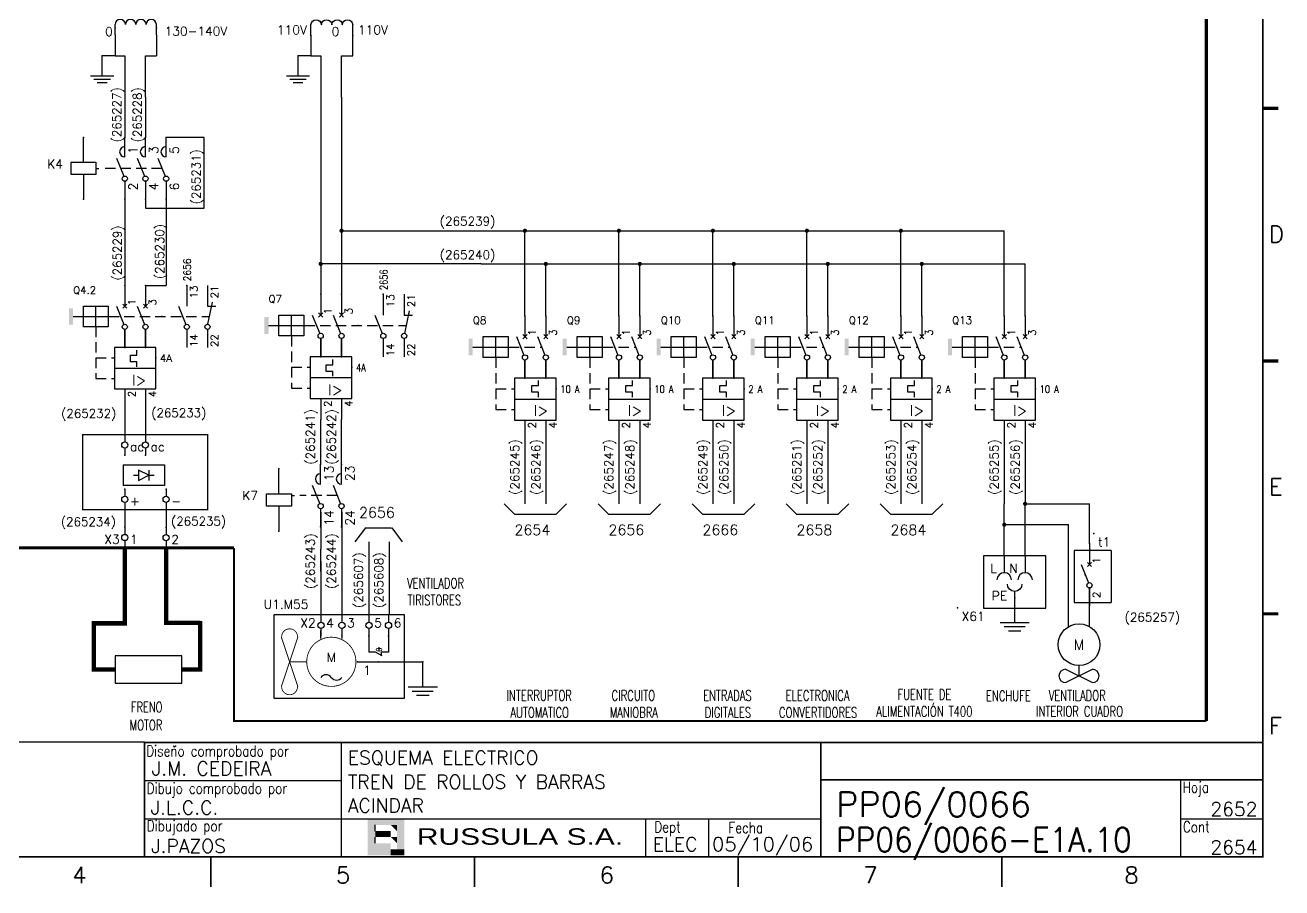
# Model space of a CAD drawing. Extents: x 4 to 524, y -8 to 369.
# Drawn here: x 219.5 to 523.6, y -8.3 to 200.5 of the extents above; entities that cross this region are included whole.
import ezdxf
from ezdxf.enums import TextEntityAlignment as Align

# ---------------------------------------------------------------- set-up
doc = ezdxf.new("R2010")
doc.units = 0
doc.header["$LTSCALE"] = 10
doc.header["$MEASUREMENT"] = 0
doc.linetypes.add('DASHDOT', pattern=[1, 0.5, -0.25, 0, -0.25])
doc.linetypes.add('HIDDEN', pattern=[0.375, 0.25, -0.125])
doc.layers.get('0').update_dxf_attribs({"linetype": 'CONTINUOUS'})
for name, color, linetype in [('$MKLNK', 7, 'HIDDEN'), ('1', 7, 'CONTINUOUS'), ('10', 5, 'CONTINUOUS'), ('102', 7, 'CONTINUOUS'), ('2', 7, 'CONTINUOUS'), ('25', 3, 'CONTINUOUS'), ('35', 2, 'CONTINUOUS'), ('4', 7, 'HIDDEN'), ('8', 1, 'CONTINUOUS'), ('9', 6, 'CONTINUOUS'), ('DIBUJO', 7, 'CONTINUOUS'), ('NODE', 7, 'CONTINUOUS')]:
    doc.layers.add(name, color=color, linetype=linetype)
doc.styles.add('ABBSTYLE', font='ROMANS.SHX', dxfattribs={"width": 0.8})
doc.styles.add('HELVETICA', font='HELV.SHX')
doc.styles.add('LABEL', font='SIMPLEX', dxfattribs={"width": 0.8, "height": 4})
doc.styles.add('ROMANS', font='romans')
doc.styles.get("Standard").update_dxf_attribs({"font": 'simplex'})

# ---------------------------------------------------------------- blocks, each defined once
blk = doc.blocks.new('NOD', base_point=(237.5, 170))
at = {"layer": 'NODE'}
blk.add_point((237.5, 170), dxfattribs=at)
blk = doc.blocks.new('T2')
for p, q in [((152.83, 172.88), (152.83, 177.24)), ((157.83, 172.88), (157.83, 177.24)), ((152.83, 162.88), (152.83, 157.88)), ((157.83, 162.88), (157.83, 157.88))]:
    blk.add_line(p, q)
for p in [(150.33, 170.38), (160.33, 170.38)]:
    blk.add_point(p)
at = {"layer": '102'}
for p, q in [((152.83, 187.88), (152.83, 182.88)), ((157.83, 187.88), (157.83, 182.88)), ((167.83, 187.88), (167.83, 182.88)), ((172.83, 187.88), (172.83, 182.88)), ((172.96, 178.49), (174.08, 183.88)), ((150.83, 182.88), (152.6, 178.46)), ((155.83, 182.88), (157.6, 178.46)), ((165.83, 182.88), (167.6, 178.46)), ((172.83, 182.88), (174.83, 182.88)), ((152.83, 177.25), (152.83, 172.88)), ((157.83, 177.25), (157.83, 172.88)), ((167.83, 177.25), (167.83, 172.88)), ((172.83, 177.25), (172.83, 172.88)), ((160.33, 172.88), (150.33, 172.88)), ((150.33, 172.88), (150.33, 167.88)), ((155.78, 170.99), (155.78, 172.21)), ((160.33, 167.88), (160.33, 172.88)), ((154.18, 170.99), (155.78, 170.99)), ((154.18, 169.39), (154.18, 170.99)), ((155.78, 169.39), (154.18, 169.39)), ((155.78, 168.21), (155.78, 169.39)), ((150.33, 167.88), (160.33, 167.88)), ((150.33, 167.88), (150.33, 162.88)), ((160.33, 162.88), (160.33, 167.88)), ((150.33, 162.88), (160.33, 162.88))]:
    blk.add_line(p, q, dxfattribs=at)
for centre in [(152.83, 177.88), (157.83, 177.88), (167.83, 177.88), (172.83, 177.88)]:
    blk.add_circle(centre, 0.625, dxfattribs=at)
for p in [(151.83, 180.38), (156.83, 180.38), (161.83, 180.38), (161.83, 180.38), (166.83, 180.38)]:
    blk.add_point(p, dxfattribs=at)
at = {"layer": '2', "linetype": 'HIDDEN'}
for p, q in [((145.83, 177.88), (145.83, 165.38)), ((148.96, 180.38), (173.29, 180.38)), ((145.83, 170.38), (150.33, 170.38)), ((145.83, 165.38), (150.33, 165.38))]:
    blk.add_line(p, q, dxfattribs=at)
at = {"layer": '2'}
blk.add_trace([(140.33, 182.38), (139.33, 182.38), (140.33, 178.38), (139.33, 178.38)], dxfattribs=at)
at = {"layer": 'DIBUJO'}
for p, q in [((142.83, 177.88), (142.83, 182.88)), ((142.83, 182.88), (148.83, 182.88)), ((145.83, 177.88), (145.83, 182.88)), ((148.83, 182.88), (148.83, 177.88)), ((153.33, 183.38), (152.33, 182.38)), ((152.33, 183.38), (153.33, 182.38)), ((157.33, 183.38), (158.33, 182.38)), ((158.33, 183.38), (157.33, 182.38)), ((140.33, 180.38), (148.83, 180.38)), ((148.83, 177.88), (142.83, 177.88))]:
    blk.add_line(p, q, dxfattribs=at)
at = {"layer": '2'}
for p in [(152.83, 187.88), (157.83, 187.88), (167.83, 187.88), (152.83, 172.88), (157.83, 172.88)]:
    blk.add_blockref('NOD', p, dxfattribs=at)
at = {"layer": '102'}
blk.add_text('I>', height=2.52, dxfattribs=at).set_placement((156.33, 163.72), align=Align.CENTER)
at = {"layer": 'DIBUJO', "color": 1, "style": 'ROMANS'}
for s, p in [('13', (170.43, 184.76)), ('21', (175.43, 184.76)), ('1', (155.43, 183.05)), ('3', (160.43, 183.05)), ('14', (170.43, 173)), ('22', (175.43, 173)), ('2', (155.43, 160.86)), ('4', (160.43, 160.86))]:
    blk.add_text(s, height=1.8, rotation=90, dxfattribs=at).set_placement(p)
at = {"layer": 'DIBUJO', "color": 6, "style": 'ROMANS', "width": 0.8}
for p in [(168.83, 188.88), (173.83, 188.88)]:
    blk.add_attdef('PAGCAUXABIERTO1', p, '', height=1.8, rotation=90, dxfattribs=at)
at = {"layer": 'DIBUJO', "color": 6, "style": 'ROMANS'}
blk.add_attdef('REFERENCIA', (140.33, 185.88), '', height=1.8, dxfattribs=at)
at = {"layer": 'DIBUJO', "color": 6, "style": 'ROMANS', "width": 0.8}
blk.add_attdef('REGULACION', (161.33, 169.38), '', height=1.8, dxfattribs=at)
blk = doc.blocks.new('CC')
at = {"layer": '$MKLNK'}
blk.add_line((142.44, 173.8), (133.44, 173.8), dxfattribs=at)
for p, q in [((138.44, 176.55), (138.44, 181.3)), ((143.44, 176.55), (143.44, 181.3)), ((138.44, 170.67), (138.44, 166.3)), ((143.44, 170.67), (143.44, 166.3))]:
    blk.add_line(p, q)
at = {"layer": '102'}
for p, q in [((136.44, 176.3), (138.21, 171.88)), ((141.44, 176.3), (143.21, 171.88))]:
    blk.add_line(p, q, dxfattribs=at)
for centre in [(138.44, 171.3), (143.44, 171.3)]:
    blk.add_circle(centre, 0.625, dxfattribs=at)
for centre in [(138.44, 177.8), (143.44, 177.8)]:
    blk.add_arc(centre, 1.25, 90, 270, dxfattribs=at)
at = {"layer": '2'}
for p in [(138.44, 181.3), (143.44, 181.3), (138.44, 166.3), (143.44, 166.3)]:
    blk.add_blockref('NOD', p, dxfattribs=at)
at = {"layer": '8', "flags": 8}
for tag, p in [('1A', (141.52, 177.3)), ('3A', (146.52, 177.3))]:
    blk.add_attdef(tag, p, '', height=2.15, rotation=90, dxfattribs=at)
for tag, p in [('2A', (141.52, 170.3)), ('4A', (146.52, 170.3))]:
    blk.add_attdef(tag, text='', height=2.15, rotation=90, dxfattribs=at).set_placement(p, align=Align.RIGHT)
at = {"layer": '9'}
blk.add_attdef('ID', text='', height=2.15, rotation=90, dxfattribs=at).set_placement((131.19, 173.8), align=Align.CENTER)
blk = doc.blocks.new('$$PLU21C')
for p, q in [((0, 2.5), (0, 0.75)), ((0, -0.75), (0, -2.5))]:
    blk.add_line(p, q)
at = {"layer": '2'}
blk.add_circle((0, 0), 0.75, dxfattribs=at)
for p in [(0, 2.5), (0, -2.5)]:
    blk.add_blockref('NOD', p, dxfattribs=at)
at = {"layer": '8'}
blk.add_attdef('*A', (1.25, -0.5), '', height=2.15, dxfattribs=at)
at = {"layer": '9'}
blk.add_attdef('ID', text='', height=2.15, dxfattribs=at).set_placement((-1.25, -0.5), align=Align.RIGHT)
blk = doc.blocks.new('$071501S')
at = {"layer": '2'}
for p, q in [((0, -6), (0, 0)), ((-3, -6), (3, -6)), ((-3, -9), (-3, -6)), ((3, -6), (3, -9)), ((3, -9), (-3, -9)), ((0, -9), (0, -15))]:
    blk.add_line(p, q, dxfattribs=at)
at = {"layer": '2', "rotation": 90}
for p in [(0, 0), (0, -15)]:
    blk.add_blockref('NOD', p, dxfattribs=at)
at = {"layer": '8'}
for tag, p in [('1A', (1, -3.325)), ('2A', (1, -13.325))]:
    blk.add_attdef(tag, p, '', height=2.15, dxfattribs=at)
at = {"layer": '9'}
blk.add_attdef('ID', text='', height=2.15, dxfattribs=at).set_placement((-5, -7.5), align=Align.RIGHT)
blk = doc.blocks.new('T1')
for p, q in [((156.28, 167.9), (156.28, 172.26)), ((161.28, 167.9), (161.28, 172.26)), ((156.28, 157.9), (156.28, 152.9)), ((161.28, 157.9), (161.28, 152.9))]:
    blk.add_line(p, q)
for p in [(153.78, 165.4), (163.78, 165.4)]:
    blk.add_point(p)
at = {"layer": '102'}
for p, q in [((156.28, 182.9), (156.28, 177.9)), ((161.28, 182.9), (161.28, 177.9)), ((154.28, 177.9), (156.04, 173.48)), ((159.28, 177.9), (161.04, 173.48)), ((156.28, 172.28), (156.28, 167.9)), ((161.28, 172.28), (161.28, 167.9)), ((163.78, 167.9), (153.78, 167.9)), ((153.78, 167.9), (153.78, 162.9)), ((157.96, 166.18), (159.56, 166.18)), ((157.96, 164.58), (157.96, 166.18)), ((159.56, 166.18), (159.56, 167.4)), ((163.78, 162.9), (163.78, 167.9)), ((153.78, 162.9), (163.78, 162.9)), ((153.78, 162.9), (153.78, 157.9)), ((159.56, 164.58), (157.96, 164.58)), ((159.56, 163.4), (159.56, 164.58)), ((163.78, 157.9), (163.78, 162.9)), ((153.78, 157.9), (163.78, 157.9))]:
    blk.add_line(p, q, dxfattribs=at)
for centre in [(156.28, 172.9), (161.28, 172.9)]:
    blk.add_circle(centre, 0.625, dxfattribs=at)
for p in [(155.28, 175.4), (160.28, 175.4)]:
    blk.add_point(p, dxfattribs=at)
at = {"layer": '2', "linetype": 'HIDDEN'}
for p, q in [((152.41, 175.4), (160.28, 175.4)), ((149.28, 172.9), (149.28, 160.4)), ((149.28, 165.4), (153.78, 165.4)), ((149.28, 160.4), (153.78, 160.4))]:
    blk.add_line(p, q, dxfattribs=at)
at = {"layer": '2'}
blk.add_trace([(143.78, 177.4), (142.78, 177.4), (143.78, 173.4), (142.78, 173.4)], dxfattribs=at)
at = {"layer": 'DIBUJO'}
for p, q in [((146.28, 172.9), (146.28, 177.9)), ((146.28, 177.9), (152.28, 177.9)), ((149.28, 172.9), (149.28, 177.9)), ((152.28, 177.9), (152.28, 172.9)), ((156.78, 178.4), (155.78, 177.4)), ((155.78, 178.4), (156.78, 177.4)), ((160.78, 178.4), (161.78, 177.4)), ((161.78, 178.4), (160.78, 177.4)), ((143.78, 175.4), (152.28, 175.4)), ((152.28, 172.9), (146.28, 172.9))]:
    blk.add_line(p, q, dxfattribs=at)
at = {"layer": '2'}
for p in [(156.28, 182.9), (161.28, 182.9), (156.28, 167.9), (161.28, 167.9)]:
    blk.add_blockref('NOD', p, dxfattribs=at)
at = {"layer": '102'}
blk.add_text('I>', height=2.52, dxfattribs=at).set_placement((160.11, 158.91), align=Align.CENTER)
at = {"layer": 'DIBUJO', "color": 1, "style": 'ROMANS'}
for s, p in [('1', (158.88, 178.08)), ('3', (163.88, 178.08)), ('2', (158.88, 155.89)), ('4', (163.88, 155.89))]:
    blk.add_text(s, height=1.8, rotation=90, dxfattribs=at).set_placement(p)
at = {"layer": 'DIBUJO', "color": 6, "style": 'ROMANS'}
blk.add_attdef('REFERENCIA', (143.78, 180.9), '', height=1.8, dxfattribs=at)
at = {"layer": 'DIBUJO', "color": 6, "style": 'ROMANS', "width": 0.8}
blk.add_attdef('REGULACION', (164.78, 164.4), '', height=1.8, dxfattribs=at)
blk = doc.blocks.new('$PP313')
at = {"layer": '2'}
blk.add_blockref('NOD', (0, 0), dxfattribs=at)
at = {"layer": '8'}
blk.add_attdef('1A', (1, -3.325), '', height=2.15, dxfattribs=at)
at = {"layer": '9'}
blk.add_attdef('ID', (1, 1), '', height=2.15, dxfattribs=at)
blk = doc.blocks.new('$$PLU21')
blk.add_line((0, -2.5), (0, 2.5))
at = {"layer": '2'}
for p in [(0, 2.5), (0, -2.5)]:
    blk.add_blockref('NOD', p, dxfattribs=at)
at = {"layer": '8'}
blk.add_attdef('*A', (1.25, -0.5), '', height=2.15, dxfattribs=at)
at = {"layer": '9'}
blk.add_attdef('ID', text='', height=2.15, dxfattribs=at).set_placement((-1.25, -0.5), align=Align.RIGHT)
blk = doc.blocks.new('$021501')
at = {"layer": '2'}
for p, q in [((0, -6), (0, 0)), ((-3.5, -6), (3.5, -6)), ((-2.5, -7), (2.5, -7)), ((-1.5, -8), (1.5, -8))]:
    blk.add_line(p, q, dxfattribs=at)
blk.add_blockref('NOD', (0, 0), dxfattribs=at)
blk = doc.blocks.new('$030301')
at = {"layer": '2'}
blk.add_line((0, 0), (4, 0), dxfattribs=at)
blk.add_arc((5.75, 0), 1.75, 90, 270, dxfattribs=at)
at = {"layer": '9'}
blk.add_blockref('NOD', (0, 0), dxfattribs=at)
at = {"layer": '8'}
blk.add_attdef('1A', text='', height=2.15, dxfattribs=at).set_placement((3, -3.325), align=Align.RIGHT)
at = {"layer": '9'}
blk.add_attdef('ID', text='', height=2.15, dxfattribs=at).set_placement((5, 2.5), align=Align.CENTER)
blk = doc.blocks.new('$060303')
at = {"layer": '2'}
for p, q in [((0, 0), (2.5, 0)), ((0, -10), (2.5, -10))]:
    blk.add_line(p, q, dxfattribs=at)
for centre in [(2.5, -1.25), (2.5, -3.75), (2.5, -6.25), (2.5, -8.75)]:
    blk.add_arc(centre, 1.25, 270, 90, dxfattribs=at)
for p in [(0, 0), (0, -10)]:
    blk.add_blockref('NOD', p, dxfattribs=at)
at = {"layer": '8'}
for tag, p in [('1A', (1.5, -3.325)), ('2A', (1.5, -13.325))]:
    blk.add_attdef(tag, text='', height=2.15, dxfattribs=at).set_placement(p, align=Align.RIGHT)
at = {"layer": '9'}
blk.add_attdef('ID', text='', height=2.15, dxfattribs=at).set_placement((0, 1.175), align=Align.CENTER)
blk = doc.blocks.new('newcajec')
at = {"layer": '1'}
for p, q in [((179.4, 20.85), (0.13, 20.85)), ((215.2, 20.8), (215.2, 0)), ((184.64, 20.18), (184.81, 20.01)), ((184.81, 20.01), (185.18, 20.25)), ((179.4, 13.87), (215.2, 13.87)), ((368, 14.06), (368, 0)), ((179.4, 6.93), (267.63, 6.93)), ((267.63, 6.93), (302.5, 6.93)), ((270.63, 6.91), (270.63, 0)), ((282.07, 6.93), (282.07, 0)), ((368, 6.93), (383, 6.93))]:
    blk.add_line(p, q, dxfattribs=at)
at = {"layer": '1', "const_width": 0.3}
blk.add_lwpolyline([(0, 0), (0, 272.5), (383, 272.5), (383, 0)], close=True, dxfattribs=at)
at = {"layer": '1'}
for points in [[(383.01, 136.23, 0.6, 0.6, 0), (385.82, 136.23, 0.6, 0.6, 0)], [(383.01, 90.23, 0.6, 0.6, 0), (385.82, 90.23, 0.6, 0.6, 0)], [(383.01, 44.23, 0.6, 0.6, 0), (385.82, 44.23, 0.6, 0.6, 0)], [(383, 20.8, 0.3, 0.3, 0), (179.4, 20.8, 0.3, 0.3, 0), (179.4, 0, 0.3, 0.3, 0)], [(302.5, 20.8, 0.3, 0.3, 0), (302.5, 0, 0.3, 0.3, 0)], [(302.5, 14, 0.3, 0.3, 0), (383, 14, 0.3, 0.3, 0)], [(191.5, -5.5, 0.3, 0.3, 0), (191.5, -0.09, 0.3, 0.3, 0)], [(239.5, -5.5, 0.3, 0.3, 0), (239.5, -0.09, 0.3, 0.3, 0)], [(287.5, -5.5, 0.3, 0.3, 0), (287.5, -0.09, 0.3, 0.3, 0)], [(335.5, -5.5, 0.3, 0.3, 0), (335.5, -0.09, 0.3, 0.3, 0)]]:
    blk.add_lwpolyline(points, format="xyseb", dxfattribs=at)
at = {"layer": '2', "color": 14}
for p, q in [((221.42, 4.69), (221.42, 5.81)), ((221.42, 2.47), (221.42, 3.58))]:
    blk.add_line(p, q, dxfattribs=at)
for points in [[(220.05, 5.81), (220.05, 6.92), (226.74, 5.81), (226.74, 6.92)], [(221.42, 2.47), (220.05, 2.47), (221.42, 5.81), (220.05, 5.81)], [(221.42, 4.69), (224.25, 4.69), (221.42, 3.58), (224.25, 3.58)], [(224.25, 5.81), (225.37, 5.81), (225.37, 4.69)], [(225.37, 5.81), (226.74, 5.81), (225.37, 1.35), (226.74, 1.35)], [(224.25, 0.24), (224.25, 2.47), (220.05, 0.24), (220.05, 2.47)], [(224.25, 3.58), (225.37, 3.58), (225.37, 2.47)], [(226.74, 1.35), (226.74, 0.24), (224.25, 1.35), (224.25, 0.24)]]:
    blk.add_solid(points, dxfattribs=at)
at = {"layer": '1', "style": 'ROMANS'}
for s, p in [('D', (384.13, 111.84)), ('E', (384.13, 65.84)), ('F', (384.13, 22.34)), ('4', (166.29, -4.82)), ('5', (214.29, -4.82)), ('6', (262.29, -4.82)), ('7', (310.29, -4.82)), ('8', (357.79, -4.82))]:
    blk.add_text(s, height=3, dxfattribs=at).set_placement(p)
at = {"layer": '1', "style": 'LABEL', "width": 0.8}
for s, p in [('Diseno comprobado por', (179.73, 18.27)), ('Hoja', (368.38, 11.66)), ('Dibujo comprobado por', (179.81, 11.47)), ('Dibujado por', (179.83, 4.64)), ('Fecha', (285.71, 4.3)), ('Cont', (368.43, 4.46))]:
    blk.add_text(s, height=2, dxfattribs=at).set_placement(p)
blk.add_text('Dept', height=2, dxfattribs=at).set_placement((274.61, 4.44), align=Align.CENTER)
at = {"layer": '10', "style": 'ROMANS'}
for tag, p in [('REV41', (3.5, 18.74)), ('REV43', (77.7, 18.74)), ('REV31', (3.5, 14.58)), ('REV33', (77.7, 14.58)), ('REV21', (3.5, 10.42)), ('REV23', (77.7, 10.42)), ('REV11', (3.5, 6.27)), ('REV13', (77.7, 6.27))]:
    blk.add_attdef(tag, text='', height=2.5, dxfattribs=at).set_placement(p, align=Align.MIDDLE)
for tag, p, height in [('REV42', (8, 17.49), 2.5), ('SHEETNAME1', (100.5, 15.83), 2.5), ('DOCUMENTTYPE', (216.43, 16.8), 2.5), ('NOTA', (305.32, 15.8), 3), ('DESIGNCHECK', (180.74, 14.83), 2.5), ('REV32', (8, 13.33), 2.5), ('SHEETNAME2', (100.5, 11.67), 2.5), ('OBJECT', (216.43, 12.4), 2.5), ('REV22', (8, 9.17), 2.5), ('ORDER', (305.32, 7.3), 4.5), ('SHEETNAME3', (100.5, 7.51), 2.5), ('DRAWINGCHECK', (180.53, 7.71), 2.5), ('CUSTOMER', (216.43, 8.08), 2.5), ('REV12', (8, 5.01), 2.5), ('SHEETNAME4', (100.5, 3.35), 2.5), ('DOCUMENT_ID', (305.32, 0.93), 4.4), ('USER', (180.63, 0.71), 2.5), ('DEPARTMENT', (271.93, 1.05), 2.5)]:
    blk.add_attdef(tag, p, '', height=height, dxfattribs=at)
for tag, width, p, p2 in [('REV44', 1.221199, (84.53, 17.49), (98.48, 17.49)), ('REV34', 1.221199, (84.53, 13.33), (98.48, 13.33)), ('REV24', 1.221199, (84.53, 9.17), (98.48, 9.17)), ('REV14', 1.221199, (84.53, 5.01), (98.48, 5.01)), ('CREATED2', 7.039915, (282.71, 1.05), (301.14, 1.05))]:
    blk.add_attdef(tag, text='', height=2.5, dxfattribs=dict(at, width=width)).set_placement(p, p2, align=Align.FIT)
for tag, p in [('SHEET', (382, 7.43)), ('NEXTSHEET', (382, 0.5))]:
    blk.add_attdef(tag, text='', height=2.5, dxfattribs=at).set_placement(p, align=Align.RIGHT)
at = {"layer": 'DIBUJO', "color": 14, "style": 'HELVETICA', "width": 1.3}
blk.add_text('RUSSULA S.A.', height=3, dxfattribs=at).set_placement((229, 2.19))
blk = doc.blocks.new('$71302MS')
at = {"layer": '$MKLNK'}
blk.add_line((9, -7.5), (-5, -7.5), dxfattribs=at)
for p, q in [((0, -4.75), (0, 0)), ((5, -4.75), (5, 0)), ((10, -4.75), (10, 0)), ((0, -10.62), (0, -15)), ((5, -10.62), (5, -15)), ((10, -10.62), (10, -15))]:
    blk.add_line(p, q)
at = {"layer": '102'}
for p, q in [((-2, -5), (-0.23, -9.42)), ((3, -5), (4.77, -9.42)), ((8, -5), (9.77, -9.42))]:
    blk.add_line(p, q, dxfattribs=at)
for centre in [(0, -10), (5, -10), (10, -10)]:
    blk.add_circle(centre, 0.625, dxfattribs=at)
for centre in [(0, -3.5), (5, -3.5), (10, -3.5)]:
    blk.add_arc(centre, 1.25, 90, 270, dxfattribs=at)
at = {"layer": '2'}
for p in [(0, 0), (5, 0), (10, 0), (0, -15), (5, -15), (10, -15)]:
    blk.add_blockref('NOD', p, dxfattribs=at)
at = {"layer": '8', "flags": 8}
for tag, p in [('1A', (3.07, -4)), ('3A', (8.07, -4)), ('5A', (13.07, -4))]:
    blk.add_attdef(tag, p, '', height=2.15, rotation=90, dxfattribs=at)
for tag, p in [('2A', (3.07, -11)), ('4A', (8.07, -11)), ('6A', (13.07, -11))]:
    blk.add_attdef(tag, text='', height=2.15, rotation=90, dxfattribs=at).set_placement(p, align=Align.RIGHT)
at = {"layer": '9'}
blk.add_attdef('ID', text='', height=2.15, rotation=90, dxfattribs=at).set_placement((-7.25, -7.5), align=Align.CENTER)
blk = doc.blocks.new('$$PLD12C')
for p, q in [((0, 2.5), (0, 0.75)), ((0, -0.75), (0, -2.5))]:
    blk.add_line(p, q)
at = {"layer": '2'}
blk.add_circle((0, 0), 0.75, dxfattribs=at)
for p in [(0, 2.5), (0, -2.5)]:
    blk.add_blockref('NOD', p, dxfattribs=at)
at = {"layer": '8'}
blk.add_attdef('*A', (1.25, -1.5), '', height=2.15, dxfattribs=at)
at = {"layer": '9'}
blk.add_attdef('ID', text='', height=2.15, dxfattribs=at).set_placement((-1.25, -1.5), align=Align.RIGHT)
blk = doc.blocks.new('TRAFO1')
at = {"layer": '2'}
for p, q in [((0, 0), (0, 2.5)), ((10, 0), (10, 2.5))]:
    blk.add_line(p, q, dxfattribs=at)
for centre in [(1.25, 2.5), (3.75, 2.5), (6.25, 2.5), (8.75, 2.5)]:
    blk.add_arc(centre, 1.25, 0, 180, dxfattribs=at)
for p, rotation in [((0.01, 1.71), 90), ((10.01, 1.71), 270)]:
    blk.add_blockref('NOD', p, dxfattribs=dict(at, rotation=rotation))
at = {"layer": '8'}
for tag, p in [('2A', (-0.56, -0.27)), ('380-400V', (27.13, -0.16))]:
    blk.add_attdef(tag, text='', height=2.15, dxfattribs=at).set_placement(p, align=Align.RIGHT)

msp = doc.modelspace()

# ---------------------------------------------------------------- linework, layer by layer
for p, q in [((291.01, 94.22), (291.01, 105.1)), ((296.06, 94.22), (296.06, 105.1)), ((243.2, 94.07), (253.2, 94.07)), ((245.7, 91.57), (246.95, 91.57)), ((246.95, 92.82), (246.95, 90.32)), ((249.45, 91.57), (246.95, 92.82)), ((246.95, 90.32), (249.45, 91.57)), ((249.45, 92.82), (249.45, 90.32)), ((249.45, 91.57), (250.7, 91.57)), ((253.2, 89.07), (243.2, 89.07)), ((291.01, 82.67), (291.01, 73.85)), ((296.13, 82.67), (296.13, 73.85)), ((301.82, 78.87), (299.26, 75.44)), ((301.82, 78.87), (308.15, 78.87)), ((308.2, 78.87), (310.75, 75.44)), ((291.01, 73.85), (291.06, 73.7)), ((296.13, 73.85), (296.13, 73.7)), ((482.32, 73.41), (473.37, 73.41)), ((473.37, 73.41), (473.37, 60.79)), ((466.55, 72.05), (451.4, 72.05)), ((451.4, 72.05), (451.4, 59.43)), ((466.55, 59.43), (466.55, 72.05)), ((477.07, 59.91), (477.07, 64.31)), ((451.4, 59.43), (466.55, 59.43)), ((473.37, 60.79), (482.32, 60.79))]:
    msp.add_line(p, q)
at = {"layer": '102'}
for p, q in [((477.07, 75.06), (477.07, 70.01)), ((475.05, 70.01), (476.84, 65.54)), ((477.07, 64.33), (477.07, 59.91))]:
    msp.add_line(p, q, dxfattribs=at)
msp.add_circle((477.07, 64.96), 0.631, dxfattribs=at)
msp.add_point((476.06, 67.48), dxfattribs=at)
at = {"layer": '2', "color": 7}
for p, q in [((241.25, 198.16), (241.25, 193.16)), ((241.25, 198.06), (241.25, 193.06)), ((288.66, 198.06), (288.66, 193.06)), ((298.76, 193.06), (298.76, 198.06)), ((241.25, 193.06), (238.12, 193.06)), ((241.25, 193.06), (243.6, 193.06)), ((243.6, 193.06), (243.6, 183.06)), ((288.66, 193.06), (285.52, 193.06)), ((288.66, 193.06), (291.01, 193.06)), ((291.01, 193.06), (291.01, 183.06)), ((296.06, 193.06), (298.76, 193.06)), ((262.81, 173.37), (253.6, 173.37)), ((262.81, 156.27), (262.81, 173.37)), ((243.6, 158.37), (243.6, 141.42)), ((248.6, 158.37), (248.6, 156.27)), ((253.6, 158.37), (253.6, 137.51)), ((248.6, 156.27), (262.81, 156.27)), ((296.06, 150.77), (431.45, 150.77)), ((340.44, 130.2), (340.44, 150.77)), ((363.19, 130.2), (363.19, 150.77)), ((385.95, 130.2), (385.95, 150.77)), ((408.7, 130.2), (408.7, 150.77)), ((431.45, 130.2), (431.45, 150.77)), ((431.45, 150.77), (456.45, 150.77)), ((456.45, 130.2), (456.45, 150.77)), ((291.01, 142.89), (291.01, 135.4)), ((329.84, 142.74), (291.01, 142.74)), ((296.06, 142.89), (296.06, 135.4)), ((329.84, 142.74), (461.5, 142.74)), ((345.49, 130.2), (345.49, 142.74)), ((368.24, 130.2), (368.24, 142.74)), ((391, 130.2), (391, 142.74)), ((413.75, 130.2), (413.75, 142.74)), ((436.5, 130.2), (436.5, 142.74)), ((461.5, 130.2), (461.5, 142.74)), ((248.6, 137.51), (253.6, 137.51)), ((340.44, 99.9), (340.44, 84.68)), ((345.49, 99.9), (345.49, 84.68)), ((363.19, 99.9), (363.19, 84.68)), ((368.24, 99.9), (368.24, 84.68)), ((385.95, 99.9), (385.95, 84.68)), ((391, 99.9), (391, 84.68)), ((408.7, 99.9), (408.7, 84.68)), ((413.75, 99.9), (413.75, 84.68)), ((431.45, 99.9), (431.45, 84.68)), ((436.5, 99.9), (436.5, 84.68)), ((456.45, 99.9), (456.45, 84.68)), ((461.5, 99.9), (461.5, 84.68)), ((243.2, 94.07), (243.2, 89.07)), ((253.2, 94.07), (253.2, 89.07)), ((243.6, 83.26), (243.6, 79.02)), ((253.6, 83.26), (253.6, 77.21)), ((335.39, 84.68), (337.92, 82.15)), ((337.92, 82.15), (348.02, 82.15)), ((348.02, 82.15), (350.54, 84.68)), ((358.14, 84.68), (360.67, 82.15)), ((360.67, 82.15), (370.77, 82.15)), ((370.77, 82.15), (373.29, 84.68)), ((380.9, 84.68), (383.42, 82.15)), ((383.42, 82.15), (393.52, 82.15)), ((393.52, 82.15), (396.05, 84.68)), ((403.65, 84.68), (406.17, 82.15)), ((406.17, 82.15), (416.27, 82.15)), ((416.27, 82.15), (418.8, 84.68)), ((426.4, 84.68), (428.92, 82.15)), ((428.92, 82.15), (439.02, 82.15)), ((439.02, 82.15), (441.55, 84.68)), ((456.45, 72.05), (456.45, 84.68)), ((461.25, 84.68), (477.07, 84.68)), ((461.5, 72.05), (461.5, 84.68)), ((477.07, 75.02), (477.07, 84.68)), ((456.2, 79.63), (472.02, 79.63)), ((472.02, 54.93), (472.02, 79.63)), ((291.06, 68.32), (291.06, 73.7)), ((296.13, 73.7), (296.14, 69.31)), ((302.69, 75.44), (302.69, 57.81)), ((307.58, 75.44), (307.58, 57.81)), ((482.32, 73.41), (482.32, 60.79)), ((291.06, 70.7), (291.06, 57.81)), ((296.14, 69.31), (296.14, 57.81)), ((477.07, 54.93), (477.07, 61.13)), ((311.3, 57.81), (279.7, 57.81)), ((279.7, 57.81), (279.7, 37.61)), ((311.3, 37.61), (311.3, 57.81)), ((296.14, 52.76), (296.14, 52.1)), ((301.16, 46.44), (311.3, 46.44)), ((311.3, 46.44), (315.71, 46.44)), ((471.31, 44.62), (477.78, 41.39)), ((471.31, 41.39), (477.78, 44.62)), ((474.55, 43.01), (474.55, 45.53)), ((279.7, 37.61), (311.3, 37.61))]:
    msp.add_line(p, q, dxfattribs=at)
at = {"layer": '2'}
for p, q in [((251.25, 198.16), (251.25, 193.06)), ((248.65, 183.06), (248.65, 193.06)), ((248.65, 193.06), (251.25, 193.06)), ((296.06, 183.06), (296.06, 193.06)), ((243.6, 183.06), (243.6, 173.37)), ((248.65, 183.06), (248.65, 173.37)), ((291.01, 183.06), (291.01, 142.89)), ((296.06, 183.06), (296.06, 150.77)), ((236.6, 165.87), (237.35, 165.87)), ((296.06, 150.77), (296.06, 142.89)), ((243.6, 141.42), (243.6, 137.51)), ((243.6, 107.51), (243.6, 101.43)), ((248.6, 107.51), (248.6, 101.41)), ((283.94, 86.65), (284.69, 86.65)), ((291.06, 52.09), (291.06, 54.02)), ((257.39, 47.87), (241.24, 47.87)), ((241.24, 47.87), (241.24, 41.27)), ((257.39, 41.27), (257.39, 47.87)), ((241.24, 41.27), (257.39, 41.27))]:
    msp.add_line(p, q, dxfattribs=at)
at = {"layer": '2', "color": 3, "linetype": 'DASHDOT'}
for points, const_width in [([(16.33, 348.82), (505.38, 348.82), (505.38, 32.11)], 0.778), ([(270.02, 74.02), (16.33, 74.02), (16.33, 348.82)], 0.707)]:
    msp.add_lwpolyline(points, dxfattribs=dict(at, const_width=const_width))
at = {"layer": '2', "color": 7}
for points in [[(295.8, 150.77, 0.505, 0.505, 1), (296.31, 150.77, 0.505, 0.505, 1)], [(290.75, 142.74, 0.505, 0.505, 1), (291.26, 142.74, 0.505, 0.505, 1)], [(461.25, 84.68, 0.505, 0.505, 1), (461.75, 84.68, 0.505, 0.505, 1)], [(456.2, 79.63, 0.505, 0.505, 1), (456.7, 79.63, 0.505, 0.505, 1)]]:
    msp.add_lwpolyline(points, format="xyseb", close=True, dxfattribs=at)
at = {"layer": '2', "color": 7, "const_width": 0.505}
for points in [[(340.19, 150.77, 1), (340.7, 150.77, 1)], [(362.94, 150.77, 1), (363.45, 150.77, 1)], [(385.69, 150.77, 1), (386.2, 150.77, 1)], [(408.44, 150.77, 1), (408.95, 150.77, 1)], [(431.19, 150.77, 1), (431.7, 150.77, 1)], [(345.24, 142.74, 1), (345.75, 142.74, 1)], [(367.99, 142.74, 1), (368.5, 142.74, 1)], [(390.74, 142.74, 1), (391.25, 142.74, 1)], [(413.49, 142.74, 1), (414, 142.74, 1)], [(436.24, 142.74, 1), (436.75, 142.74, 1)]]:
    msp.add_lwpolyline(points, format="xyb", close=True, dxfattribs=at)
at = {"layer": '2', "color": 7}
msp.add_lwpolyline([(233.43, 83.26, 0.302, 0.302, 0), (263.68, 83.26, 0.302, 0.302, 0), (263.68, 101.41, 0.302, 0.302, 0), (233.43, 101.41, 0.302, 0.302, 0), (233.43, 83.26, 0.302, 0.302, 0)], format="xyseb", dxfattribs=at)
at = {"layer": '2', "color": 7, "const_width": 1.06}
for points in [[(236.63, 55.75), (243.59, 55.75), (243.6, 74.02)], [(261.87, 55.86), (253.59, 55.86), (253.59, 74.03)], [(241.24, 44.57), (236.13, 44.57), (236.13, 56.29)], [(257.39, 44.57), (261.87, 44.57), (261.87, 56.34)]]:
    msp.add_lwpolyline(points, dxfattribs=at)
at = {"layer": '2', "color": 3, "linetype": 'DASHDOT'}
msp.add_lwpolyline([(505.38, 32.11, 0.505, 0.505, 0), (270.02, 32.11, 0.505, 0.505, 0), (270.02, 74.02, 0.707, 0.707, 0)], format="xyseb", dxfattribs=at)
at = {"layer": '2'}
for points in [[(281.47, 52.5, 0.242, 0.242, 0), (285.51, 40.38, 0.242, 0.242, 0)], [(285.51, 52.5, 0.242, 0.242, 0), (281.47, 40.38, 0.242, 0.242, 0)], [(281.57, 52.5, 0.202, 0.202, -0.414214), (283.49, 54.42, 0.202, 0.202, -0.414214), (285.4, 52.5, 0.202, 0.202, 0)], [(281.57, 40.38, 0.202, 0.202, 0.414214), (283.49, 38.47, 0.202, 0.202, 0.414214), (285.4, 40.38, 0.202, 0.202, 0)]]:
    msp.add_lwpolyline(points, format="xyseb", dxfattribs=at)
msp.add_lwpolyline([(287.63, 46.44, 0.202, 0.202, 1), (299.54, 46.44, 0.202, 0.202, 1)], format="xyseb", close=True, dxfattribs=at)
at = {"layer": '2', "linetype": 'HIDDEN'}
msp.add_lwpolyline([(283.49, 46.44, 0.242, 0.242, 0), (287.53, 46.44, 0.242, 0.242, 0)], format="xyseb", dxfattribs=at)
at = {"layer": '2', "color": 7}
msp.add_circle((474.55, 50.58), 5.05, dxfattribs=at)
at = {"layer": '2'}
for centre, start, end in [((292.32, 41.71), 36.8699, 143.1301), ((294.85, 43.6), 216.8699, 323.1301)]:
    msp.add_arc(centre, 1.58, start, end, dxfattribs=at)
at = {"layer": '2', "color": 7}
for centre, start, end in [((471.31, 43.01), 90, 270), ((477.78, 43.01), 270, 90)]:
    msp.add_arc(centre, 1.62, start, end, dxfattribs=at)
at = {"layer": '25'}
msp.add_line((305.06, 50.02), (305.06, 49.03), dxfattribs=at)
at = {"layer": '35', "color": 7}
for p, q in [((302.69, 52.76), (302.69, 48.75)), ((307.43, 52.76), (307.43, 48.75)), ((304.3, 48.75), (302.69, 48.75)), ((305.85, 47.88), (304.3, 48.75)), ((307.43, 48.75), (305.66, 48.75)), ((305.66, 48.75), (305.66, 47.86))]:
    msp.add_line(p, q, dxfattribs=at)
at = {"layer": 'DIBUJO'}
for p, q in [((476.57, 70.51), (477.58, 69.5)), ((477.58, 70.51), (476.57, 69.5))]:
    msp.add_line(p, q, dxfattribs=at)

# ---------------------------------------------------------------- block references
ref = msp.add_blockref('T2', (90.77, -50.37))
ref.add_attrib('REFERENCIA', 'Q4.2', (231.1, 135.51), dxfattribs={"layer": 'DIBUJO', "color": 6, "height": 1.8, "style": 'ROMANS'})
ref.add_attrib('REGULACION', '4A', (252.1, 119.01), dxfattribs={"layer": 'DIBUJO', "color": 6, "height": 1.8, "style": 'ROMANS'})
ref.add_attrib('PAGCAUXABIERTO1', '2656', (259.6, 138.51), dxfattribs={"layer": 'DIBUJO', "color": 6, "height": 1.8, "rotation": 90, "style": 'ROMANS', "width": 0.9})
ref = msp.add_blockref('T2', (136.65, -54.35), dxfattribs=dict(xscale=1.01, yscale=1.01, zscale=1.01))
ref.add_attrib('REFERENCIA', 'Q7', (278.38, 133.38), dxfattribs={"layer": 'DIBUJO', "color": 6, "height": 1.818, "style": 'ROMANS'})
ref.add_attrib('REGULACION', '4A', (299.59, 116.72), dxfattribs={"layer": 'DIBUJO', "color": 6, "height": 1.818, "style": 'ROMANS', "width": 0.8})
ref.add_attrib('PAGCAUXABIERTO1', '2656', (307.17, 136.41), dxfattribs={"layer": 'DIBUJO', "color": 6, "height": 1.818, "rotation": 90, "style": 'ROMANS', "width": 0.8})
at = {"xscale": 1.01, "yscale": 1.01, "zscale": 1.01}
for name, p, values in [('T1', (182.61, -54.53), {'REFERENCIA': 'Q8', 'REGULACION': '10 A'}), ('T1', (205.36, -54.53), {'REFERENCIA': 'Q9', 'REGULACION': '10 A'}), ('T1', (228.11, -54.53), {'REFERENCIA': 'Q10', 'REGULACION': '2 A'}), ('T1', (250.86, -54.53), {'REFERENCIA': 'Q11', 'REGULACION': '2 A'}), ('T1', (273.61, -54.53), {'REFERENCIA': 'Q12', 'REGULACION': '2 A'}), ('T1', (298.61, -54.53), {'REFERENCIA': 'Q13', 'REGULACION': '10 A'}), ('CC', (151.18, -88.89), {'1A': '13', '2A': '14', '3A': '23', '4A': '24'})]:
    msp.add_blockref(name, p, dxfattribs=at).add_auto_attribs(values)
ref = msp.add_blockref('$PP313', (478.11, 77.52), dxfattribs=dict(xscale=-1.01, yscale=1.01, zscale=1.01, rotation=180))
ref.add_attrib('ID', 't1', (479.12, 74.33), dxfattribs={"layer": '9', "height": 2.171, "style": 'ROMANS'})
ref = msp.add_blockref('$030301', (456.45, 72.05), dxfattribs=dict(xscale=1.01, yscale=1.01, zscale=1.01, rotation=270))
ref.add_attrib('1A', 'L', dxfattribs={"layer": '8', "height": 2.17}).set_placement((454.63, 67.98), align=Align.RIGHT)
ref = msp.add_blockref('$030301', (461.5, 72.05), dxfattribs=dict(xscale=1.01, yscale=1.01, zscale=1.01, rotation=270))
ref.add_attrib('1A', 'N', dxfattribs={"layer": '8', "height": 2.17}).set_placement((459.68, 67.98), align=Align.RIGHT)
ref = msp.add_blockref('$030301', (458.97, 59.43), dxfattribs=dict(xscale=-1.01, yscale=1.01, zscale=1.01, rotation=270))
ref.add_attrib('1A', 'PE', dxfattribs={"layer": '8', "height": 2.171}).set_placement((457.15, 61.33), align=Align.RIGHT)
at = {"xscale": -1.01, "yscale": 1.01, "zscale": 1.01, "rotation": 270}
msp.add_blockref('$030301', (458.97, 59.43), dxfattribs=at)
at = {"xscale": -1.01, "yscale": 1.01, "zscale": 1.01}
msp.add_blockref('$021501', (458.97, 61.95), dxfattribs=at)
ref = msp.add_blockref('$PP313', (445.13, 59.53), dxfattribs=dict(xscale=-1.01, yscale=1.01, zscale=1.01, rotation=180))
ref.add_attrib('ID', 'X61', (446.14, 56.35), dxfattribs={"layer": '9', "height": 2.171, "style": 'ROMANS'})
at = {"layer": '2', "color": 7}
ref = msp.add_blockref('newcajec', (9.82, -0.76), dxfattribs=dict(at, xscale=1.32960103989867, yscale=1.32960103989867, zscale=1.32960103989867))
ref.add_attrib('USER', 'J.PAZOS', (249.99, 0.18), dxfattribs={"layer": '10', "height": 3.324, "style": 'ROMANS'})
ref.add_attrib('DRAWINGCHECK', 'J.L.C.C.', (249.86, 9.49), dxfattribs={"layer": '10', "height": 3.324, "style": 'ROMANS'})
ref.add_attrib('DESIGNCHECK', 'J.M. CEDEIRA', (250.13, 18.96), dxfattribs={"layer": '10', "height": 3.324, "style": 'ROMANS'})
ref.add_attrib('DOCUMENT_ID', 'PP06/0066-E1A.10', (415.78, 0.48), dxfattribs={"layer": '10', "height": 5.8502, "style": 'ROMANS', "width": 0.9})
ref.add_attrib('ORDER', 'PP06/0066', (415.78, 8.94), dxfattribs={"layer": '10', "height": 5.983, "style": 'ROMANS'})
ref.add_attrib('CUSTOMER', 'ACINDAR', (297.59, 9.99), dxfattribs={"layer": '10', "height": 3.324, "style": 'ROMANS'})
ref.add_attrib('OBJECT', 'TREN DE ROLLOS Y BARRAS', (297.59, 15.73), dxfattribs={"layer": '10', "height": 3.324, "style": 'ROMANS'})
ref.add_attrib('DOCUMENTTYPE', 'ESQUEMA ELECTRICO', (297.59, 21.58), dxfattribs={"layer": '10', "height": 3.324, "style": 'ROMANS'})
ref.add_attrib('CREATED2', '05/10/06', dxfattribs={"layer": '10', "height": 3.324, "style": 'ROMANS', "width": 0.961976}).set_placement((385.71, 0.63), (410.22, 0.63), align=Align.FIT)
ref.add_attrib('DEPARTMENT', 'ELEC', (371.38, 0.63), dxfattribs={"layer": '10', "height": 3.324, "style": 'ROMANS'})
ref.add_attrib('NEXTSHEET', '2654', dxfattribs={"layer": '10', "height": 3.324, "style": 'ROMANS'}).set_placement((517.73, -0.1), align=Align.RIGHT)
ref.add_attrib('SHEET', '2652', dxfattribs={"layer": '10', "height": 3.324, "style": 'ROMANS'}).set_placement((517.73, 9.12), align=Align.RIGHT)
for name, p, values in [('TRAFO1', (241.25, 198.16), {'380-400V': '130-140V', '2A': '0'}), ('$$PLD12C', (243.6, 98.93), {'*A': 'ac'}), ('$$PLD12C', (248.6, 98.91), {'*A': 'ac'}), ('$$PLD12C', (243.6, 85.76), {'*A': '+'}), ('$$PLD12C', (253.6, 85.76), {'*A': '-'}), ('$$PLD12C', (243.6, 76.52), {'ID': 'X3', '*A': '1'}), ('$$PLD12C', (253.6, 76.46), {'*A': '2'})]:
    msp.add_blockref(name, p, dxfattribs=at).add_auto_attribs(values)
ref = msp.add_blockref('$060303', (298.76, 198.06), dxfattribs=dict(at, xscale=-1.01, yscale=1.01, zscale=1.01, rotation=270))
ref.add_attrib('1A', '110V', dxfattribs={"layer": '8', "height": 2.171}).set_placement((307.31, 198.3), align=Align.RIGHT)
ref.add_attrib('2A', '110V', dxfattribs={"layer": '8', "height": 2.171}).set_placement((287.69, 198.3), align=Align.RIGHT)
for p, xscale, yscale, zscale in [((238.12, 193.06), 0.8000000000000114, 0.8000000000000114, 0.8), ((285.52, 193.06), 0.8000000000000114, 0.8000000000000114, 0.8), ((315.71, 46.44), 1.01, 1.01, 1.01)]:
    msp.add_blockref('$021501', p, dxfattribs=dict(at, xscale=xscale, yscale=yscale, zscale=zscale))
at = {"layer": '2'}
msp.add_blockref('$71302MS', (243.6, 173.37), dxfattribs=at).add_auto_attribs({'1A': '1', '2A': '2', '3A': '3', '4A': '4', '5A': '5', '6A': '6'})
at = {"layer": '2', "xscale": 1.01, "yscale": 1.01, "zscale": 1.01}
msp.add_blockref('NOD', (477.07, 75.06), dxfattribs=at)
at = {"layer": '2', "color": 7, "xscale": 1.01, "yscale": 1.01, "zscale": 1.01}
for p, values in [((291.06, 55.28), {'ID': 'X2', '*A': '4'}), ((296.14, 55.28), {'*A': '3'}), ((302.69, 55.28), {'*A': '5'}), ((307.43, 55.28), {'*A': '6'})]:
    msp.add_blockref('$$PLU21C', p, dxfattribs=at).add_auto_attribs(values)
at = {"layer": '2', "color": 7}
ref = msp.add_blockref('$$PLU21', (302.42, 46.44), dxfattribs=dict(at, xscale=1.01, yscale=1.01, zscale=1.01, rotation=270))
ref.add_attrib('*A', '1', (301.32, 43.32), dxfattribs={"layer": '8', "height": 2.17})
at = {"layer": '4'}
ref = msp.add_blockref('$071501S', (233.6, 173.37), dxfattribs=at)
ref.add_attrib('ID', 'K4', dxfattribs={"layer": '9', "height": 2.15}).set_placement((228.6, 165.87), align=Align.RIGHT)
ref = msp.add_blockref('$071501S', (280.91, 93.17), dxfattribs=dict(at, xscale=1.01, yscale=1.01, zscale=1.01))
ref.add_attrib('ID', 'K7', dxfattribs={"layer": '9', "height": 2.171}).set_placement((275.86, 85.6), align=Align.RIGHT)

# ---------------------------------------------------------------- texts
at = {"layer": '2', "color": 6}
for s, height, p in [('(265227)', 2.1, (242.71, 172.16)), ('(265228)', 2.1, (247.67, 172.16)), ('(265231)', 2.1, (261.92, 157.17)), ('(265229)', 2.1, (242.84, 138.72)), ('(265230)', 2.1, (253.09, 139.08)), ('(265241)', 2.121, (289.57, 94.14)), ('(265242)', 2.121, (294.64, 94.14)), ('(265245)', 2.121, (339.04, 86.84)), ('(265246)', 2.121, (344.17, 86.84)), ('(265247)', 2.121, (361.79, 86.84)), ('(265248)', 2.121, (366.92, 86.84)), ('(265249)', 2.121, (384.54, 86.84)), ('(265250)', 2.121, (389.67, 86.84)), ('(265251)', 2.121, (407.29, 86.84)), ('(265252)', 2.121, (412.42, 86.84)), ('(265253)', 2.121, (430.04, 86.84)), ('(265254)', 2.121, (435.17, 86.84)), ('(265255)', 2.121, (455.05, 86.84)), ('(265256)', 2.121, (460.18, 86.84)), ('(265243)', 2.121, (289.57, 64.07)), ('(265244)', 2.121, (294.64, 64.07)), ('(265607)', 2.121, (301.25, 59.47)), ('(265608)', 2.121, (306.15, 59.47))]:
    msp.add_text(s, height=height, rotation=90, dxfattribs=at).set_placement(p)
for s, height, p in [('(265239)', 2.121, (319.83, 152.01)), ('(265240)', 2.121, (319.83, 143.89)), ('(265232)', 2.1, (228.2, 105.49)), ('(265233)', 2.1, (250.01, 105.64)), ('(265234)', 2.1, (228.13, 79.28)), ('(265235)', 2.1, (254.8, 79.42)), ('U1.M55', 2.182, (277.21, 59.27)), ('(265257)', 2.121, (485.57, 56.19))]:
    msp.add_text(s, height=height, dxfattribs=at).set_placement(p)
at = {"layer": '2', "color": 7, "style": 'ROMANS'}
for s, p in [('2656', (300.29, 81.32)), ('2654', (337.92, 77.1)), ('2656', (360.67, 77.1)), ('2666', (383.42, 77.1)), ('2658', (406.17, 77.1)), ('2684', (428.92, 77.1))]:
    msp.add_text(s, height=2.525, dxfattribs=at).set_placement(p)
at = {"layer": '2', "color": 7, "style": 'ROMANS', "width": 0.7}
for s, height, p in [('VENTILADOR', 2.525, (311.91, 64.19)), ('TIRISTORES', 2.525, (312.05, 60.11)), ('FRENO', 2.5, (245.08, 34.22)), ('MOTOR', 2.5, (244.8, 29.89))]:
    msp.add_text(s, height=height, dxfattribs=at).set_placement(p)
at = {"layer": '2', "color": 7, "style": 'ROMANS'}
msp.add_text('M', height=2.52, dxfattribs=at).set_placement((474.55, 50.58), align=Align.MIDDLE)
at = {"layer": '2'}
msp.add_text('M', height=2.17, dxfattribs=at).set_placement((293.59, 46.44), align=Align.CENTER)
at = {"layer": '2', "color": 7, "style": 'ROMANS', "width": 0.7}
for s, p in [('FUENTE DE', (437.12, 37.25)), ('INTERRUPTOR', (343.89, 37.01)), ('CIRCUITO', (366.69, 37.01)), ('ENTRADAS', (389.44, 37.01)), ('ELECTRONICA', (411.28, 37.01)), ('ALIMENTACIÓN T400', (437.12, 33.16)), ('ENCHUFE', (457.45, 36.93)), ('VENTILADOR', (474.11, 37.01)), ('AUTOMATICO', (344.01, 32.92)), ('MANIOBRA', (366.81, 32.92)), ('DIGITALES', (389.56, 32.92)), ('CONVERTIDORES', (411.4, 32.92)), ('INTERIOR CUADRO', (474.66, 33.18))]:
    msp.add_text(s, height=2.525, dxfattribs=at).set_placement(p, align=Align.CENTER)
at = {"layer": '25', "style": 'ABBSTYLE', "width": 0.8}
msp.add_text('0', height=1.36, rotation=270, dxfattribs=at).set_placement((304.47, 49.84))
at = {"layer": '8', "text_generation_flag": 4}
msp.add_attdef('0', text='a', height=2.17, dxfattribs=at).set_placement((295.5, 200.07), align=Align.RIGHT)
at = {"layer": 'DIBUJO', "color": 1, "style": 'ROMANS'}
for s, p in [('1', (479.7, 70.19)), ('2', (479.7, 61.88))]:
    msp.add_text(s, height=1.82, rotation=90, dxfattribs=at).set_placement(p)

doc.saveas('drawing.dxf')
